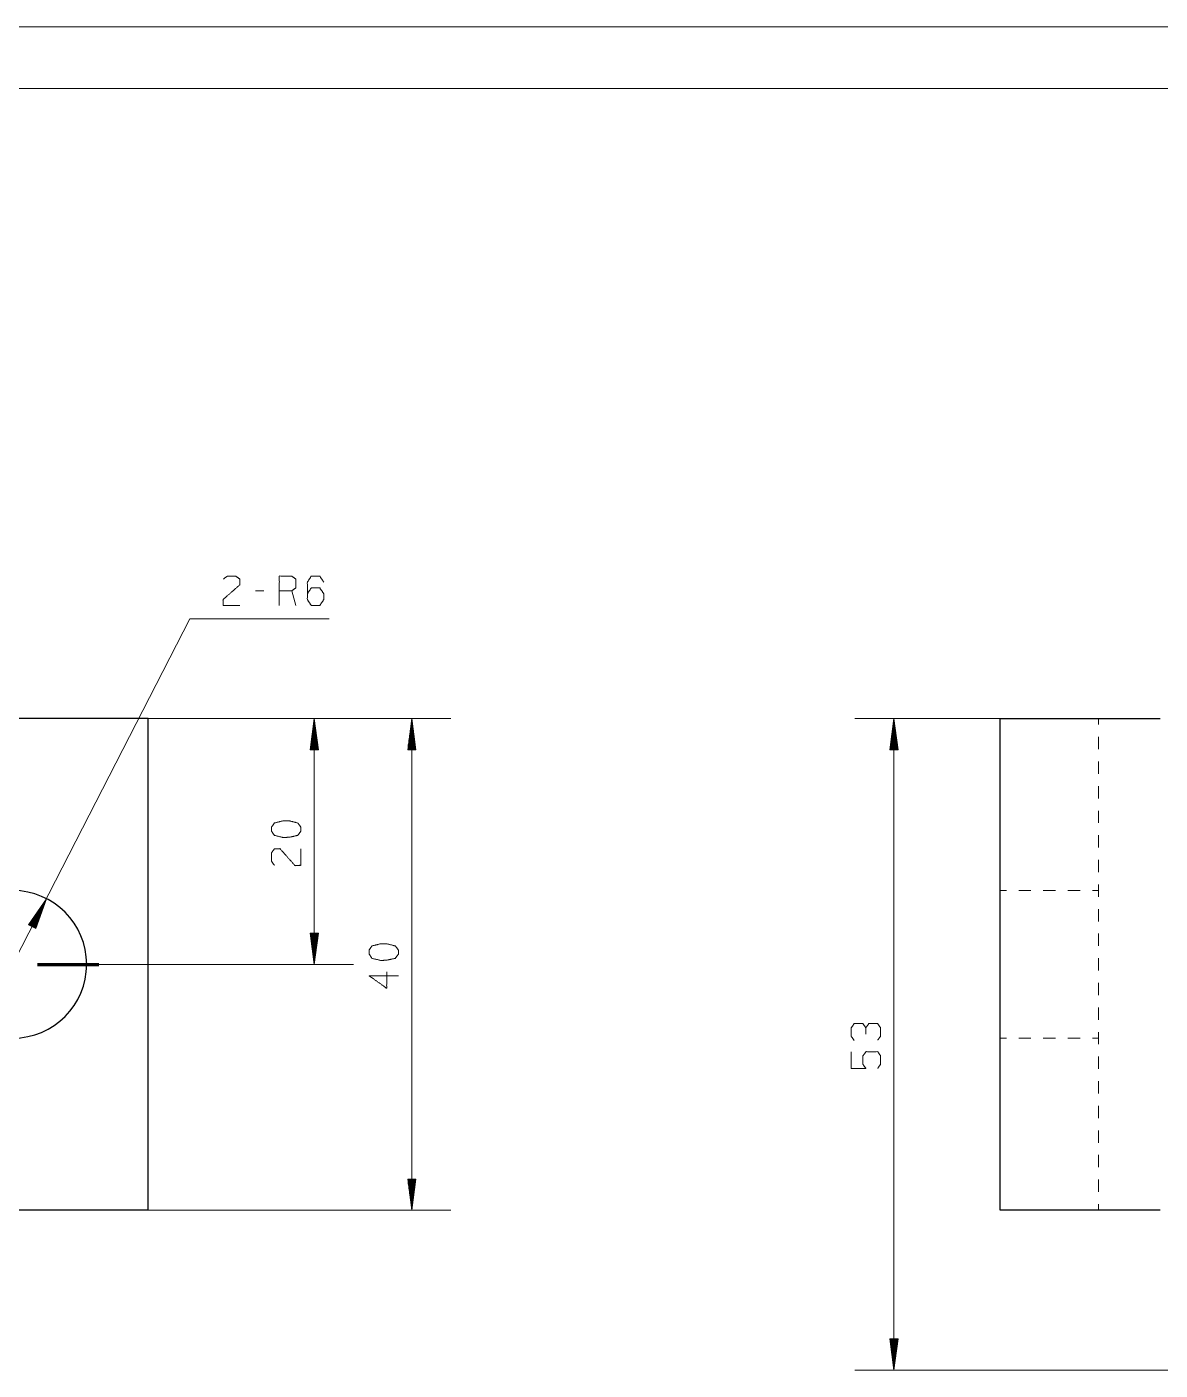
# Model space of a CAD drawing. Header units: millimetres. Extents: x 0 to 420, y 0 to 297.
# Drawn here: x 213.4 to 305.5, y 187.7 to 297 of the extents above; entities that cross this region are included whole.
import ezdxf

# ---------------------------------------------------------------- set-up
doc = ezdxf.new("R2010")
doc.units = ezdxf.units.MM
doc.layers.add('1', color=7, linetype='Continuous', true_color=0xffffff)

msp = doc.modelspace()

# ---------------------------------------------------------------- linework, layer by layer
at = {"layer": '1', "color": 132, "linetype": 'Continuous', "lineweight": 18}
for p, q in [((420, 297), (0, 297)), ((415, 292), (25, 292))]:
    msp.add_line(p, q, dxfattribs=at)
at = {"layer": '1', "color": 95, "linetype": 'Continuous', "lineweight": 18}
for p, q in [((232.67, 251.14), (232, 251.14)), ((235.29, 249.94), (234.95, 251.14))]:
    msp.add_line(p, q, dxfattribs=at)
at = {"layer": '1', "color": 13, "linetype": 'Continuous', "lineweight": 18}
for p, q in [((211.39, 219.03), (226.67, 248.85)), ((226.67, 248.85), (238, 248.85)), ((223.28, 240.75), (239.96, 240.75)), ((223.28, 240.75), (247.89, 240.75)), ((236.78, 240.75), (236.45, 238.21)), ((236.76, 238.21), (236.76, 240.56)), ((237.12, 238.21), (236.78, 240.75)), ((236.78, 220.75), (236.78, 240.75)), ((236.81, 238.21), (236.81, 240.56)), ((244.71, 240.75), (244.38, 238.21)), ((244.69, 238.21), (244.69, 240.56)), ((245.05, 238.21), (244.71, 240.75)), ((244.71, 200.75), (244.71, 240.75)), ((244.74, 238.21), (244.74, 240.56)), ((305.55, 240.75), (280.74, 240.75)), ((283.91, 240.75), (283.58, 238.21)), ((283.89, 238.21), (283.89, 240.56)), ((284.25, 238.21), (283.91, 240.75)), ((283.91, 187.75), (283.91, 240.75)), ((283.94, 238.21), (283.94, 240.56)), ((236.6, 238.21), (236.6, 239.4)), ((236.66, 238.21), (236.66, 239.79)), ((236.71, 238.21), (236.71, 240.17)), ((236.86, 238.21), (236.86, 240.17)), ((236.91, 238.21), (236.91, 239.79)), ((236.96, 238.21), (236.96, 239.4)), ((244.53, 238.21), (244.53, 239.4)), ((244.59, 238.21), (244.59, 239.79)), ((244.64, 238.21), (244.64, 240.17)), ((244.79, 238.21), (244.79, 240.17)), ((244.84, 238.21), (244.84, 239.79)), ((244.89, 238.21), (244.89, 239.4)), ((283.73, 238.21), (283.73, 239.4)), ((283.78, 238.21), (283.78, 239.79)), ((283.84, 238.21), (283.84, 240.17)), ((283.99, 238.21), (283.99, 240.17)), ((284.04, 238.21), (284.04, 239.79)), ((284.09, 238.21), (284.09, 239.4)), ((236.45, 238.21), (236.45, 238.24)), ((236.45, 238.21), (236.45, 238.24)), ((236.45, 238.21), (237.12, 238.21)), ((236.5, 238.21), (236.5, 238.63)), ((236.55, 238.21), (236.55, 239.01)), ((237.01, 238.21), (237.01, 239.01)), ((237.06, 238.21), (237.06, 238.63)), ((237.11, 238.21), (237.11, 238.24)), ((237.11, 238.21), (237.11, 238.24)), ((244.38, 238.21), (244.38, 238.24)), ((244.38, 238.21), (244.38, 238.24)), ((244.38, 238.21), (245.05, 238.21)), ((244.43, 238.21), (244.43, 238.63)), ((244.48, 238.21), (244.48, 239.01)), ((244.94, 238.21), (244.94, 239.01)), ((244.99, 238.21), (244.99, 238.63)), ((245.04, 238.21), (245.04, 238.24)), ((245.04, 238.21), (245.04, 238.24)), ((283.58, 238.21), (283.58, 238.24)), ((283.58, 238.21), (283.58, 238.24)), ((283.58, 238.21), (284.25, 238.21)), ((283.63, 238.21), (283.63, 238.63)), ((283.68, 238.21), (283.68, 239.01)), ((284.14, 238.21), (284.14, 239.01)), ((284.19, 238.21), (284.19, 238.63)), ((284.24, 238.21), (284.24, 238.24)), ((284.24, 238.21), (284.24, 238.24)), ((215.01, 226.09), (213.56, 223.98)), ((213.74, 223.89), (214.46, 225.29)), ((213.79, 223.86), (214.68, 225.61)), ((213.83, 223.84), (214.9, 225.93)), ((213.88, 223.82), (214.95, 225.91)), ((213.92, 223.79), (214.82, 225.54)), ((213.97, 223.77), (214.69, 225.17)), ((214.15, 223.68), (215.01, 226.09)), ((213.56, 223.98), (213.58, 224.01)), ((213.56, 223.98), (213.58, 224.01)), ((213.56, 223.98), (214.15, 223.68)), ((213.61, 223.96), (213.8, 224.33)), ((213.65, 223.93), (214.02, 224.65)), ((213.7, 223.91), (214.24, 224.97)), ((214.01, 223.75), (214.56, 224.81)), ((214.06, 223.73), (214.43, 224.44)), ((214.1, 223.7), (214.29, 224.07)), ((214.15, 223.68), (214.16, 223.71)), ((214.15, 223.68), (214.16, 223.71)), ((236.45, 223.29), (236.45, 223.26)), ((236.45, 223.29), (236.45, 223.26)), ((236.45, 223.29), (236.78, 220.75)), ((237.12, 223.29), (236.45, 223.29)), ((236.5, 223.29), (236.5, 222.87)), ((236.55, 223.29), (236.55, 222.49)), ((236.6, 223.29), (236.6, 222.1)), ((236.66, 223.29), (236.66, 221.71)), ((236.71, 223.29), (236.71, 221.33)), ((236.76, 223.29), (236.76, 220.94)), ((236.78, 220.75), (237.12, 223.29)), ((236.81, 223.29), (236.81, 220.94)), ((236.86, 223.29), (236.86, 221.33)), ((236.91, 223.29), (236.91, 221.71)), ((236.96, 223.29), (236.96, 222.1)), ((237.01, 223.29), (237.01, 222.49)), ((237.06, 223.29), (237.06, 222.87)), ((237.11, 223.29), (237.11, 223.26)), ((237.11, 223.29), (237.11, 223.26)), ((219.28, 220.75), (239.96, 220.75)), ((244.38, 203.29), (244.38, 203.26)), ((244.38, 203.29), (244.38, 203.26)), ((244.38, 203.29), (244.71, 200.75)), ((245.05, 203.29), (244.38, 203.29)), ((244.43, 203.29), (244.43, 202.87)), ((244.48, 203.29), (244.48, 202.49)), ((244.53, 203.29), (244.53, 202.1)), ((244.59, 203.29), (244.59, 201.71)), ((244.64, 203.29), (244.64, 201.33)), ((244.69, 203.29), (244.69, 200.94)), ((244.71, 200.75), (245.05, 203.29)), ((244.74, 203.29), (244.74, 200.94)), ((244.79, 203.29), (244.79, 201.33)), ((244.84, 203.29), (244.84, 201.71)), ((244.89, 203.29), (244.89, 202.1)), ((244.94, 203.29), (244.94, 202.49)), ((244.99, 203.29), (244.99, 202.87)), ((245.04, 203.29), (245.04, 203.26)), ((245.04, 203.29), (245.04, 203.26)), ((223.28, 200.75), (247.89, 200.75)), ((283.58, 190.29), (283.58, 190.26)), ((283.58, 190.29), (283.58, 190.26)), ((283.58, 190.29), (283.91, 187.75)), ((284.25, 190.29), (283.58, 190.29)), ((283.63, 190.29), (283.63, 189.87)), ((283.68, 190.29), (283.68, 189.49)), ((283.73, 190.29), (283.73, 189.1)), ((283.78, 190.29), (283.78, 188.71)), ((283.84, 190.29), (283.84, 188.33)), ((283.89, 190.29), (283.89, 187.94)), ((283.91, 187.75), (284.25, 190.29)), ((283.94, 190.29), (283.94, 187.94)), ((283.99, 190.29), (283.99, 188.33)), ((284.04, 190.29), (284.04, 188.71)), ((284.09, 190.29), (284.09, 189.1)), ((284.14, 190.29), (284.14, 189.49)), ((284.19, 190.29), (284.19, 189.87)), ((284.24, 190.29), (284.24, 190.26)), ((284.24, 190.29), (284.24, 190.26)), ((315.87, 187.75), (280.74, 187.75))]:
    msp.add_line(p, q, dxfattribs=at)
at = {"layer": '1', "color": 30, "linetype": 'Continuous', "lineweight": 25}
for p, q in [((223.28, 240.75), (96.28, 240.75)), ((223.28, 200.75), (223.28, 240.75)), ((292.55, 200.75), (292.55, 240.75)), ((223.28, 200.75), (96.28, 200.75))]:
    msp.add_line(p, q, dxfattribs=at)
at = {"layer": '1', "color": 43, "linetype": 'Continuous', "lineweight": 18}
for p, q in [((300.55, 240.75), (300.55, 240.25)), ((300.55, 239.25), (300.55, 238.25)), ((300.55, 237.25), (300.55, 236.25)), ((300.55, 235.25), (300.55, 234.25)), ((300.55, 233.25), (300.55, 232.25)), ((300.55, 231.25), (300.55, 230.25)), ((300.55, 229.25), (300.55, 228.25)), ((300.55, 227.25), (300.55, 226.25)), ((293.05, 226.75), (292.55, 226.75)), ((295.05, 226.75), (294.05, 226.75)), ((297.05, 226.75), (296.05, 226.75)), ((299.05, 226.75), (298.05, 226.75)), ((300.55, 226.75), (300.05, 226.75)), ((300.55, 225.25), (300.55, 224.25)), ((300.55, 223.25), (300.55, 222.25)), ((300.55, 221.25), (300.55, 220.25)), ((300.55, 219.25), (300.55, 218.25)), ((300.55, 217.25), (300.55, 216.25)), ((300.55, 215.25), (300.55, 214.25)), ((292.55, 214.75), (293.05, 214.75)), ((294.05, 214.75), (295.05, 214.75)), ((296.05, 214.75), (297.05, 214.75)), ((298.05, 214.75), (299.05, 214.75)), ((300.05, 214.75), (300.55, 214.75)), ((300.55, 213.25), (300.55, 212.25)), ((300.55, 211.25), (300.55, 210.25)), ((300.55, 209.25), (300.55, 208.25)), ((300.55, 207.25), (300.55, 206.25)), ((300.55, 205.25), (300.55, 204.25)), ((300.55, 203.25), (300.55, 202.25)), ((300.55, 201.25), (300.55, 200.75))]:
    msp.add_line(p, q, dxfattribs=at)
at = {"layer": '1', "color": 252, "linetype": 'Continuous', "lineweight": 70}
msp.add_line((214.28, 220.75), (219.28, 220.75), dxfattribs=at)
at = {"layer": '1', "color": 30, "linetype": 'Continuous', "lineweight": 25}
msp.add_arc((212.28, 220.75), 6, 270, 90, dxfattribs=at)
at = {"layer": '1', "color": 95, "linetype": 'Continuous', "lineweight": 18}
for points, knots in [([(233.94, 249.94), (233.94, 252.32), (234.95, 252.32), (235.29, 252.09), (235.29, 251.37), (234.95, 251.14), (233.94, 251.14)], [0, 0, 0.40095, 0.571035, 0.639277, 0.761673, 0.829915, 1, 1]), ([(229.39, 252.09), (229.71, 252.32), (230.4, 252.32), (230.73, 252.09), (230.73, 251.62), (229.37, 250.42), (229.39, 249.94), (230.73, 249.94)], [0, 0, 0.069691, 0.192976, 0.265274, 0.350226, 0.674741, 0.759752, 1, 1]), ([(236.22, 250.89), (236.54, 251.37), (237.23, 251.37), (237.56, 250.89), (237.56, 250.42), (237.23, 249.94), (236.54, 249.94), (236.22, 250.42), (236.22, 251.84), (236.54, 252.32), (237.23, 252.32), (237.56, 251.84)], [0, 0, 0.076963, 0.169761, 0.248072, 0.312019, 0.390329, 0.483127, 0.560091, 0.751928, 0.828891, 0.921689, 1, 1]), ([(235.69, 231.92), (235.44, 232.25), (234.74, 232.43), (234.26, 232.43), (233.54, 232.25), (233.31, 231.92), (233.31, 231.58), (233.54, 231.24), (234.26, 231.07), (234.74, 231.09), (235.44, 231.24), (235.69, 231.58), (235.69, 231.92)], [0, 0, 0.067524, 0.183971, 0.260582, 0.380942, 0.446139, 0.500306, 0.565503, 0.685863, 0.762527, 0.87831, 0.945833, 1, 1]), ([(233.54, 228.81), (233.31, 229.13), (233.31, 229.82), (233.54, 230.15), (234.01, 230.15), (235.21, 228.79), (235.69, 228.81), (235.69, 230.15)], [0, 0, 0.069691, 0.19298, 0.265275, 0.350226, 0.674742, 0.759752, 1, 1]), ([(243.62, 221.92), (243.37, 222.25), (242.67, 222.43), (242.2, 222.43), (241.47, 222.25), (241.25, 221.92), (241.25, 221.58), (241.47, 221.24), (242.2, 221.07), (242.67, 221.09), (243.37, 221.24), (243.62, 221.58), (243.62, 221.92)], [0, 0, 0.067526, 0.183974, 0.260584, 0.380944, 0.446143, 0.500307, 0.565506, 0.685865, 0.762529, 0.878311, 0.945837, 1, 1]), ([(242.67, 220.15), (242.67, 218.81), (241.25, 219.82), (243.62, 219.82)], [0, 0, 0.245873, 0.565297, 1, 1]), ([(281.62, 215.59), (281.39, 215.93), (280.67, 215.93), (280.44, 215.59), (280.44, 214.9), (280.67, 214.57)], [0, 0, 0.153872, 0.429851, 0.583722, 0.846128, 1, 1]), ([(282.59, 214.59), (282.82, 214.9), (282.82, 215.59), (282.59, 215.93), (281.87, 215.93), (281.62, 215.59), (281.62, 215.08)], [0, 0, 0.124121, 0.343693, 0.47245, 0.70338, 0.836729, 1, 1]), ([(282.59, 212.29), (282.82, 212.63), (282.82, 213.32), (282.59, 213.65), (281.64, 213.65), (281.39, 213.32), (281.39, 212.63), (281.62, 212.29), (280.44, 212.29), (280.44, 213.65)], [0, 0, 0.062228, 0.168343, 0.230574, 0.376818, 0.441268, 0.547383, 0.60961, 0.79049, 1, 1])]:
    msp.add_open_spline(points, degree=1, knots=knots, dxfattribs=at)
at = {"layer": '1', "color": 30, "linetype": 'Continuous', "lineweight": 25}
for points, knots in [([(292.55, 240.75), (292.66, 240.75), (293.54, 240.75), (295.24, 240.75), (297.64, 240.75), (300.58, 240.75), (302.19, 240.75), (305.55, 240.75)], [0, 0, 0.008554, 0.07612, 0.206647, 0.391239, 0.617317, 0.741182, 1, 1]), ([(305.55, 200.75), (302.19, 200.75), (300.58, 200.75), (297.64, 200.75), (295.24, 200.75), (293.54, 200.75), (292.66, 200.75), (292.55, 200.75)], [0, 0, 0.258818, 0.382683, 0.608761, 0.793353, 0.92388, 0.991446, 1, 1])]:
    msp.add_open_spline(points, degree=1, knots=knots, dxfattribs=at)

doc.saveas('drawing.dxf')
